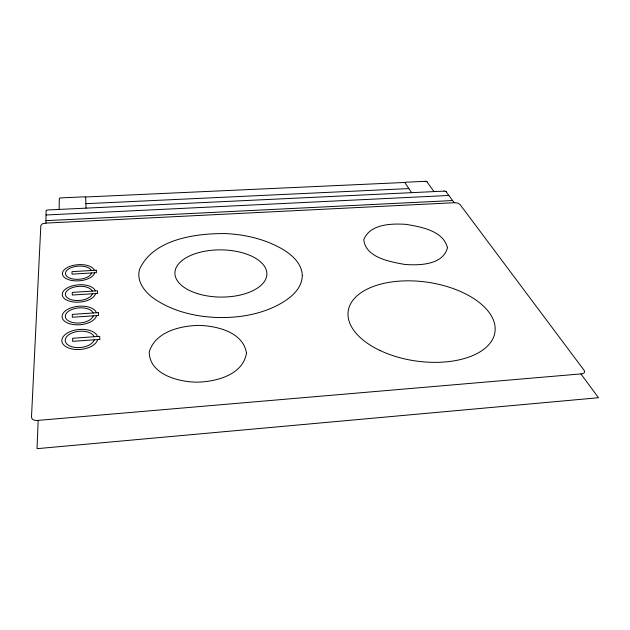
<?xml version="1.0" encoding="UTF-8"?>
<svg xmlns="http://www.w3.org/2000/svg" width="630" height="630" viewBox="0 0 630 630"><rect width="100%" height="100%" fill="white"/><g stroke="black" fill="none" stroke-linecap="round" stroke-linejoin="round"><path stroke-width="0.94" d="M46.092 210.806L45.919 223.099L42.163 223.87L40.832 225.603L31.508 416.729C31.193 420.241 35.579 420.793 38.154 420.375L580.884 373.913C583.183 374.236 586.144 372.094 583.774 369.873L460.058 204.545L457.663 203.018L454.23 202.718L45.966 223.091M59.141 209.42L59.314 198.686M38.154 420.375L37.036 448.67L598.5 397.735L580.884 373.913M45.943 220.665L452.623 200.545M46.029 214.987L448.875 195.473M85.893 203.679L408.886 188.59M444.142 191.118L47.817 209.963A1.709 0.756 -3.9 0 0 46.242 210.483M425.14 181.338L406.09 182.204A1.528 0.646 5.9 0 0 405.303 182.377M85.192 197.009L405.184 182.448M446.103 191.725L454.23 202.718M427.045 181.928L433.976 191.607M405.082 182.928L411.618 192.662M85.672 197.489L86.05 208.144M92.413 293.777A13.639 7.048 -4.5 0 1 71.765 299.825A13.639 7.048 -4.5 0 1 71.119 288.107A13.639 7.048 -4.5 0 1 92.263 291.115M97.642 339.562A18.026 9.993 -5.4 0 1 70.426 348.611A18.026 9.993 -5.4 0 1 69.662 331.837A18.026 9.993 -5.4 0 1 97.5 336.491M95.555 293.58A16.758 8.655 -4.5 0 1 70.284 301.384A16.758 8.655 -4.5 0 1 69.457 286.87A16.758 8.655 -4.5 0 1 95.398 290.918M94.264 339.806A14.671 8.135 -5.4 0 1 72.009 346.799A14.671 8.135 -5.4 0 1 71.458 333.246A14.671 8.135 -5.4 0 1 94.138 336.727M94.626 272.806A16.191 8.088 -4.2 0 1 70.324 280.169A16.191 8.088 -4.2 0 1 69.261 266.64A16.191 8.088 -4.2 0 1 94.429 270.325M85.444 197.135A1.646 0.717 -2.8 0 0 84.011 196.844L60.976 197.891A1.819 0.795 -3.4 0 0 59.472 198.222M93.287 315.843A14.136 7.56 -4.9 0 1 71.836 322.292A14.136 7.56 -4.9 0 1 71.324 309.708A14.136 7.56 -4.9 0 1 93.169 312.984M444.087 191.047A1.709 0.725 6.9 0 1 446.253 191.717M425.092 181.275A1.669 0.701 6.3 0 1 427.195 181.92M96.508 315.78A17.357 9.277 -4.9 0 1 70.245 323.938A17.357 9.277 -4.9 0 1 69.536 308.432A17.357 9.277 -4.9 0 1 96.366 312.622M91.594 272.987A13.183 6.583 -4.2 0 1 71.757 278.72A13.183 6.583 -4.2 0 1 70.867 267.797A13.183 6.583 -4.2 0 1 91.397 270.506M302.305 275.538C302.006 290.162 288.359 299.746 276.594 305.77C257.891 315.008 236.675 318.213 215.972 317.457C195.394 316.536 174.526 311.661 156.964 300.557C146.625 294.21 135.922 282.61 139.513 269.482C152.956 239.022 195.938 233.281 225.438 233.588C243.928 234.399 262.489 238.542 278.948 247.173C289.784 252.976 301.825 262.119 302.305 275.538M246.48 353.028C243.109 375.149 215.413 382.024 196.292 382.158C178.006 381.764 149.633 374.425 149.2 352.115C155.114 331.608 180.66 325.592 199.529 325.403C217.429 326.041 243.227 332.286 246.48 353.028M447.465 247.692C443.11 265.041 419.383 265.537 404.806 264.45C390.38 261.812 365.573 257.749 363.778 239.691C370.007 223.847 391.592 223.406 406.09 224.367C421.068 226.894 443.095 230.596 447.465 247.692M99.816 339.397L72.655 341.342L72.631 338.271L99.666 336.349L99.816 339.397M98.374 312.645L72.316 314.386L72.332 317.244L98.516 315.48L98.374 312.645M97.563 293.438L72.292 295.037L72.269 292.383L97.429 290.8L97.563 293.438M96.303 270.223L71.985 271.656L72.009 274.144L96.421 272.688L96.303 270.223M197.599 293.651A45.99 23.609 0.6 0 0 266.876 273.987A45.99 23.609 0.6 0 0 198.206 252.764A45.99 23.609 0.6 0 0 197.599 293.651M379.984 350.477A74.12 39.808 8.1 0 0 494.952 332.128A74.12 39.808 8.1 0 0 389.812 282.232A74.12 39.808 8.1 0 0 379.984 350.477"/></g></svg>
